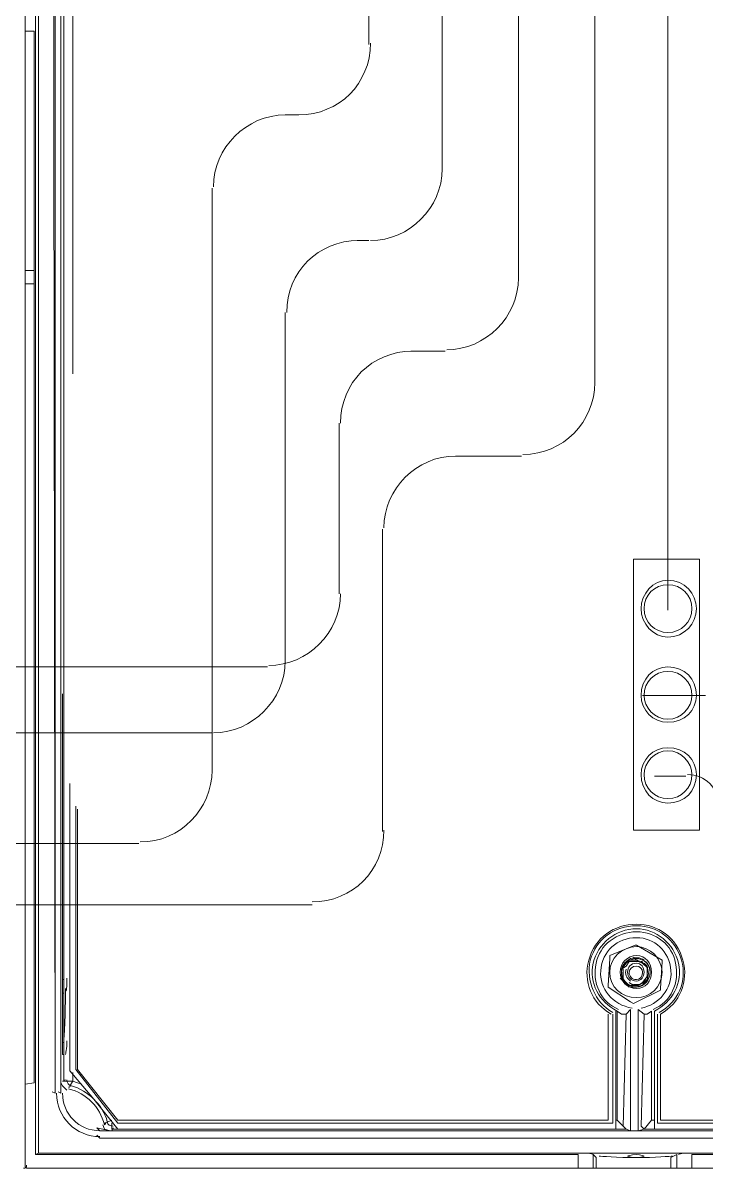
# Model space of a CAD drawing. Header units: metres. Extents: x 2999 to 3164, y 1641 to 1678.
# Drawn here: x 3007.988 to 3008.698, y 1650.142 to 1651.33 of the extents above; entities that cross this region are included whole.
import ezdxf

# ---------------------------------------------------------------- set-up
doc = ezdxf.new("R2010")
doc.units = ezdxf.units.M

msp = doc.modelspace()

# ---------------------------------------------------------------- linework, layer by layer
at = {"color": 7, "linetype": 'Continuous', "lineweight": 20, "true_color": 0x000007}
for points in [[(3007.9907, 1652.675), (3007.9907, 1650.1437), (3007.9907, 1650.1437)], [(3007.9907, 1652.675), (3007.9907, 1650.1437), (3007.9907, 1650.1437)], [(3008.031, 1650.6761), (3008.031, 1652.5927), (3008.0279, 1652.5974), (3008.0279, 1652.4592)], [(3008.031, 1652.5927), (3008.0403, 1652.5927), (3008.0403, 1650.9663)], [(3008.0046, 1652.5834), (3008.0046, 1650.1577), (3008.0046, 1650.1577)], [(3008.0015, 1652.5756), (3008.0015, 1650.1562), (3008.0015, 1650.1562)], [(3008.0217, 1652.4655), (3008.0186, 1652.4686), (3008.0217, 1650.2198)], [(3008.0279, 1650.2198), (3008.0279, 1652.4592), (3008.0217, 1652.4655), (3008.0217, 1650.2198)], [(3007.9907, 1651.3217), (3008, 1651.3217), (3008, 1651.0734), (3007.9907, 1651.0734)], [(3008, 1651.0594), (3008, 1651.0734), (3008, 1651.0734)], [(3007.9907, 1650.2291), (3008, 1650.2307), (3008, 1651.0594), (3007.9907, 1651.0594)], [(3008.031, 1650.2322), (3008.031, 1650.6761), (3008.031, 1650.6761)], [(3008.031, 1650.2601), (3008.0295, 1650.2601), (3008.0295, 1650.6342)], [(3008.031, 1650.6342), (3008.031, 1650.3377), (3008.031, 1650.3377)], [(3008.0372, 1650.541), (3008.0372, 1650.2431), (3008.0372, 1650.2431)], [(3008.0434, 1650.2446), (3008.0434, 1650.5178), (3008.0434, 1650.5178)], [(3008.045, 1650.2446), (3008.045, 1650.5147), (3008.045, 1650.5147)], [(3008.6363, 1650.3362), (3008.6378, 1650.3439), (3008.6363, 1650.3517), (3008.6301, 1650.3564), (3008.6239, 1650.3579), (3008.6177, 1650.3579), (3008.6146, 1650.3548), (3008.6099, 1650.3486), (3008.6099, 1650.3424), (3008.6115, 1650.3362), (3008.6161, 1650.3315), (3008.613, 1650.3346)], [(3008.6192, 1650.33), (3008.6161, 1650.3315), (3008.6115, 1650.3362), (3008.6099, 1650.3424), (3008.6099, 1650.3486), (3008.6146, 1650.3517), (3008.6177, 1650.3564), (3008.6223, 1650.3564), (3008.627, 1650.3564), (3008.6316, 1650.3548), (3008.6363, 1650.3502), (3008.6363, 1650.3439), (3008.6363, 1650.3408), (3008.6316, 1650.3346), (3008.627, 1650.3315), (3008.6223, 1650.3315), (3008.6177, 1650.3346)], [(3008.6254, 1650.3579), (3008.6223, 1650.361), (3008.6223, 1650.361)], [(3008.6239, 1650.3579), (3008.627, 1650.3579), (3008.627, 1650.3579)], [(3008.6301, 1650.3564), (3008.6316, 1650.3564), (3008.6316, 1650.3564)], [(3008.6115, 1650.3486), (3008.6115, 1650.3377), (3008.6177, 1650.3315), (3008.627, 1650.3315), (3008.6363, 1650.3362)], [(3008.6378, 1650.3439), (3008.6363, 1650.3377), (3008.6316, 1650.3315), (3008.6254, 1650.33), (3008.6192, 1650.33)], [(3008.6363, 1650.3517), (3008.6332, 1650.3548), (3008.6332, 1650.3548)], [(3008.031, 1650.3377), (3008.0295, 1650.3377), (3008.0295, 1650.3377)], [(3008.6115, 1650.3362), (3008.6083, 1650.3393), (3008.6083, 1650.3393)], [(3008.6363, 1650.3377), (3008.6363, 1650.3362), (3008.6363, 1650.3362)], [(3008.031, 1650.3238), (3008.0295, 1650.3238), (3008.0295, 1650.3238)], [(3008.6177, 1650.33), (3008.6161, 1650.3315), (3008.6161, 1650.3315)], [(3008.5959, 1650.302), (3008.5959, 1650.1919), (3008.5959, 1650.1919)], [(3008.6006, 1650.302), (3008.6006, 1650.1887), (3008.6006, 1650.1887)], [(3008.6037, 1650.2136), (3008.6037, 1650.3051), (3008.6037, 1650.3051)], [(3008.6192, 1650.3067), (3008.6146, 1650.302), (3008.6099, 1650.302), (3008.6052, 1650.3051)], [(3008.6146, 1650.1825), (3008.6052, 1650.1919), (3008.6052, 1650.3051)], [(3008.6146, 1650.1825), (3008.6115, 1650.1856), (3008.6146, 1650.302)], [(3008.6192, 1650.3067), (3008.6192, 1650.181), (3008.6192, 1650.181)], [(3008.627, 1650.3067), (3008.6332, 1650.302), (3008.6363, 1650.302), (3008.6409, 1650.3051)], [(3008.627, 1650.181), (3008.627, 1650.3067), (3008.627, 1650.3067)], [(3008.6332, 1650.1825), (3008.6301, 1650.1856), (3008.6332, 1650.302)], [(3008.6409, 1650.3051), (3008.6409, 1650.1919), (3008.6332, 1650.1825)], [(3008.644, 1650.3051), (3008.644, 1650.2136), (3008.644, 1650.2136)], [(3008.6471, 1650.302), (3008.6471, 1650.1887), (3008.6471, 1650.1887)], [(3008.6503, 1650.302), (3008.6503, 1650.1919), (3008.6503, 1650.1919)], [(3008.031, 1650.2726), (3008.0295, 1650.2726), (3008.0295, 1650.2726)], [(3008.031, 1650.2601), (3008.0295, 1650.2601), (3008.0295, 1650.2601)], [(3008.0372, 1650.2431), (3008.0621, 1650.2136), (3008.0621, 1650.2136)], [(3008.0403, 1650.2415), (3008.0403, 1650.2322), (3008.0403, 1650.2322)], [(3008.0869, 1650.1887), (3008.0434, 1650.2446), (3008.0434, 1650.2446)], [(3008.0869, 1650.1919), (3008.045, 1650.2446), (3008.045, 1650.2446)], [(3008.0279, 1650.2307), (3008.0279, 1650.2198), (3008.0279, 1650.2198)], [(3008.0341, 1650.2229), (3008.0295, 1650.2275), (3008.0279, 1650.2307)], [(3008.0372, 1650.2275), (3008.0403, 1650.2322), (3008.031, 1650.2322)], [(3008.0403, 1650.2322), (3008.045, 1650.2307), (3008.0496, 1650.2291)], [(3008.0217, 1650.2198), (3008.0186, 1650.2213), (3008.0186, 1650.2213)], [(3008.0279, 1650.2198), (3008.0248, 1650.2213), (3008.0248, 1650.2213)], [(3008.0869, 1650.1825), (3008.0621, 1650.2136), (3008.0621, 1650.2136)], [(3008.6037, 1650.2136), (3008.6037, 1650.1825), (3008.0869, 1650.1825)], [(3008.644, 1650.1825), (3008.644, 1650.2136), (3008.644, 1650.2136)], [(3008.644, 1650.1825), (3009.1608, 1650.1825), (3009.1841, 1650.2136)], [(3008.0807, 1650.1919), (3008.0729, 1650.1887), (3008.0729, 1650.1887)], [(3008.0869, 1650.1919), (3008.5959, 1650.1919), (3008.5959, 1650.1919)], [(3008.6037, 1650.1919), (3008.6052, 1650.1919), (3008.6052, 1650.1919)], [(3008.6409, 1650.1919), (3008.644, 1650.1919), (3008.644, 1650.1919)], [(3008.6503, 1650.1919), (3009.1577, 1650.1919), (3009.1577, 1650.1919)], [(3008.0683, 1650.181), (3008.0652, 1650.1841), (3008.0791, 1650.181)], [(3009.1795, 1650.181), (3008.0683, 1650.181), (3008.0683, 1650.181)], [(3008.0791, 1650.181), (3008.0729, 1650.1825), (3008.0714, 1650.1872)], [(3008.0807, 1650.1887), (3008.0807, 1650.1825), (3008.0807, 1650.1825)], [(3008.0869, 1650.1825), (3008.0807, 1650.1825), (3008.0807, 1650.1825)], [(3008.0869, 1650.1887), (3008.6006, 1650.1887), (3008.6006, 1650.1887)], [(3008.6146, 1650.1825), (3008.6037, 1650.1825), (3008.6037, 1650.1825)], [(3008.6146, 1650.1825), (3008.6192, 1650.181), (3008.6192, 1650.181)], [(3008.6332, 1650.1825), (3008.627, 1650.181), (3008.6192, 1650.181)], [(3008.644, 1650.1825), (3008.6332, 1650.1825), (3008.6332, 1650.1825)], [(3008.6471, 1650.1887), (3009.1577, 1650.1887), (3009.1577, 1650.1887)], [(3008.0683, 1650.1732), (3008.0652, 1650.1763), (3008.0652, 1650.1763)], [(3008.0683, 1650.1732), (3009.1795, 1650.1732), (3009.1764, 1650.1763)], [(3009.1795, 1650.1732), (3008.0683, 1650.1732), (3008.0683, 1650.1732)], [(3008.5649, 1650.1562), (3008.0015, 1650.1562), (3008.0046, 1650.1577)], [(3008.6828, 1650.1562), (3009.2431, 1650.1562), (3009.2431, 1650.1577), (3008.0046, 1650.1577)], [(3008.5649, 1650.1562), (3008.5649, 1650.1422), (3008.5804, 1650.1422)], [(3008.5804, 1650.1562), (3008.5835, 1650.1531), (3008.5835, 1650.1531)], [(3008.5804, 1650.1562), (3008.5804, 1650.1422), (3008.5835, 1650.1422)], [(3008.6611, 1650.1531), (3008.6673, 1650.1562), (3008.6673, 1650.1562)], [(3008.6673, 1650.1562), (3008.6673, 1650.1422), (3008.6611, 1650.1422)], [(3008.6828, 1650.1562), (3008.6828, 1650.1422), (3008.6673, 1650.1422)], [(3008.5649, 1650.1422), (3007.9922, 1650.1422), (3007.9922, 1650.1422)], [(3008.5835, 1650.1531), (3008.5835, 1650.1422), (3008.6611, 1650.1422)], [(3008.6611, 1650.1531), (3008.6611, 1650.1422), (3008.6611, 1650.1422)], [(3009.2555, 1650.1422), (3008.6828, 1650.1422), (3008.6828, 1650.1422)]]:
    msp.add_lwpolyline(points, dxfattribs=at)
at = {"color": 1, "linetype": 'Continuous', "lineweight": 20, "true_color": 0x000001}
for points in [[(3008.3476, 1651.3077), (3008.3476, 1651.4086), (3008.3476, 1651.4086)], [(3008.4237, 1651.1789), (3008.4237, 1651.4086), (3008.4237, 1651.4086)], [(3008.5028, 1651.0656), (3008.5028, 1651.4086), (3008.5028, 1651.4086)], [(3008.2607, 1651.2348), (3008.2747, 1651.2348), (3008.2747, 1651.2348)], [(3008.1847, 1650.555), (3008.1847, 1651.1587), (3008.1847, 1651.1587)], [(3008.3352, 1651.1044), (3008.3476, 1651.1044), (3008.3476, 1651.1044)], [(3008.1847, 1650.555), (3008.1847, 1651.0501), (3008.1847, 1651.0501)], [(3008.2607, 1650.6683), (3008.2607, 1651.0299), (3008.2607, 1651.0299)], [(3008.3911, 1650.9896), (3008.4268, 1650.9896), (3008.4268, 1650.9896)], [(3008.3166, 1650.7381), (3008.3166, 1650.9151), (3008.3166, 1650.9151)], [(3008.2607, 1650.6683), (3008.2607, 1650.8514), (3008.2607, 1650.8514)], [(3008.3166, 1650.7381), (3008.3166, 1650.8328), (3008.3166, 1650.8328)], [(3007.6803, 1650.6621), (3008.2421, 1650.6621), (3008.2421, 1650.6621)], [(3007.5096, 1650.5938), (3008.1847, 1650.5938), (3008.1847, 1650.5938)], [(3007.1837, 1650.479), (3008.1086, 1650.479), (3008.1086, 1650.479)]]:
    msp.add_lwpolyline(points, dxfattribs=at)
at = {"color": 5, "linetype": 'Continuous', "lineweight": 20, "true_color": 0x000005}
for points in [[(3008.582, 1650.9554), (3008.582, 1651.4086), (3008.582, 1651.4086)], [(3008.658, 1651.4086), (3008.658, 1650.7211), (3008.658, 1650.7211)], [(3008.4376, 1650.8809), (3008.5059, 1650.8809), (3008.5059, 1650.8809)], [(3008.3616, 1650.4914), (3008.3616, 1650.8049), (3008.3616, 1650.8049)], [(3008.6968, 1650.6326), (3008.6316, 1650.6326), (3008.6316, 1650.6326)], [(3008.644, 1650.5488), (3008.6766, 1650.5488), (3008.6766, 1650.5488)], [(3007.9689, 1650.4153), (3008.2886, 1650.4153), (3008.2886, 1650.4153)]]:
    msp.add_lwpolyline(points, dxfattribs=at)
at = {"color": 7, "linetype": 'Continuous', "lineweight": 20, "true_color": 0x000007}
for points in [[(3008.6223, 1650.7738), (3008.6906, 1650.7738), (3008.6906, 1650.4929), (3008.6223, 1650.4929)], [(3008.6518, 1650.3564), (3008.6518, 1650.3579), (3008.6254, 1650.3734), (3008.6239, 1650.3734), (3008.5975, 1650.3626), (3008.5975, 1650.3595), (3008.5959, 1650.3315), (3008.5959, 1650.33), (3008.6192, 1650.3145), (3008.6223, 1650.3129), (3008.6503, 1650.3269), (3008.6503, 1650.3284)]]:
    msp.add_lwpolyline(points, close=True, dxfattribs=at)
at = {"color": 1, "linetype": 'Continuous', "lineweight": 20, "true_color": 0x000001}
for points in [[(3008.2747, 1651.2348), (3008.3166, 1651.2348), (3008.3492, 1651.2674), (3008.3492, 1651.3093)], [(3008.2607, 1651.2348), (3008.2204, 1651.2348), (3008.1862, 1651.2006), (3008.1862, 1651.1603)], [(3008.3492, 1651.1044), (3008.3895, 1651.1044), (3008.4237, 1651.1385), (3008.4237, 1651.1789)], [(3008.3368, 1651.1044), (3008.2949, 1651.1044), (3008.2623, 1651.0718), (3008.2623, 1651.0299)], [(3008.4283, 1650.9911), (3008.4687, 1650.9911), (3008.5028, 1651.0252), (3008.5028, 1651.0656)], [(3008.3926, 1650.9896), (3008.3507, 1650.9896), (3008.3181, 1650.957), (3008.3181, 1650.9151)], [(3008.2436, 1650.6636), (3008.284, 1650.6636), (3008.3181, 1650.6978), (3008.3181, 1650.7381)], [(3008.1862, 1650.5938), (3008.2266, 1650.5938), (3008.2607, 1650.6279), (3008.2607, 1650.6683)], [(3008.1102, 1650.4805), (3008.1521, 1650.4805), (3008.1847, 1650.5147), (3008.1847, 1650.555)]]:
    msp.add_open_spline(points, degree=3, dxfattribs=at)
at = {"color": 5, "linetype": 'Continuous', "lineweight": 20, "true_color": 0x000005}
for points in [[(3008.5075, 1650.8825), (3008.5494, 1650.8825), (3008.582, 1650.9166), (3008.582, 1650.957)], [(3008.4376, 1650.8809), (3008.3973, 1650.8809), (3008.3631, 1650.8468), (3008.3631, 1650.8064)], [(3008.7108, 1650.5178), (3008.7108, 1650.5364), (3008.6968, 1650.5504), (3008.6782, 1650.5504)], [(3008.2886, 1650.4184), (3008.3306, 1650.4184), (3008.3631, 1650.451), (3008.3631, 1650.4929)]]:
    msp.add_open_spline(points, degree=3, dxfattribs=at)
at = {"color": 7, "linetype": 'Continuous', "lineweight": 20, "true_color": 0x000007}
for points, knots in [([(3008.6875, 1650.7226), (3008.6875, 1650.7381), (3008.6751, 1650.7521), (3008.658, 1650.7521), (3008.658, 1650.7521), (3008.6425, 1650.7521), (3008.6301, 1650.7381), (3008.6301, 1650.7226), (3008.6301, 1650.7226), (3008.6301, 1650.7071), (3008.6425, 1650.6931), (3008.658, 1650.6931), (3008.658, 1650.6931), (3008.6751, 1650.6931), (3008.6875, 1650.7071), (3008.6875, 1650.7226)], [0, 0, 0, 0, 0.0625, 0.0625, 0.0625, 0.062501, 0.125, 0.125, 0.125, 0.125001, 0.1875, 0.1875, 0.1875, 0.187501, 1, 1, 1, 1]), ([(3008.6828, 1650.7226), (3008.6828, 1650.7366), (3008.672, 1650.7474), (3008.658, 1650.7474), (3008.658, 1650.7474), (3008.644, 1650.7474), (3008.6332, 1650.7366), (3008.6332, 1650.7226), (3008.6332, 1650.7226), (3008.6332, 1650.7087), (3008.644, 1650.6978), (3008.658, 1650.6978), (3008.658, 1650.6978), (3008.672, 1650.6978), (3008.6828, 1650.7087), (3008.6828, 1650.7226)], [0, 0, 0, 0, 0.0625, 0.0625, 0.0625, 0.062501, 0.125, 0.125, 0.125, 0.125001, 0.1875, 0.1875, 0.1875, 0.187501, 1, 1, 1, 1]), ([(3008.6875, 1650.6326), (3008.6875, 1650.6497), (3008.6751, 1650.6621), (3008.658, 1650.6621), (3008.658, 1650.6621), (3008.6425, 1650.6621), (3008.6301, 1650.6497), (3008.6301, 1650.6326), (3008.6301, 1650.6326), (3008.6301, 1650.6171), (3008.6425, 1650.6047), (3008.658, 1650.6047), (3008.658, 1650.6047), (3008.6751, 1650.6047), (3008.6875, 1650.6171), (3008.6875, 1650.6326)], [0, 0, 0, 0, 0.0625, 0.0625, 0.0625, 0.062501, 0.125, 0.125, 0.125, 0.125001, 0.1875, 0.1875, 0.1875, 0.187501, 1, 1, 1, 1]), ([(3008.6828, 1650.6326), (3008.6828, 1650.6466), (3008.672, 1650.6574), (3008.658, 1650.6574), (3008.658, 1650.6574), (3008.644, 1650.6574), (3008.6332, 1650.6466), (3008.6332, 1650.6326), (3008.6332, 1650.6326), (3008.6332, 1650.6202), (3008.644, 1650.6078), (3008.658, 1650.6078), (3008.658, 1650.6078), (3008.672, 1650.6078), (3008.6828, 1650.6202), (3008.6828, 1650.6326)], [0, 0, 0, 0, 0.0625, 0.0625, 0.0625, 0.062501, 0.125, 0.125, 0.125, 0.125001, 0.1875, 0.1875, 0.1875, 0.187501, 1, 1, 1, 1]), ([(3008.6875, 1650.5504), (3008.6875, 1650.5659), (3008.6751, 1650.5783), (3008.658, 1650.5783), (3008.658, 1650.5783), (3008.6425, 1650.5783), (3008.6301, 1650.5659), (3008.6301, 1650.5504), (3008.6301, 1650.5504), (3008.6301, 1650.5333), (3008.6425, 1650.5209), (3008.658, 1650.5209), (3008.658, 1650.5209), (3008.6751, 1650.5209), (3008.6875, 1650.5333), (3008.6875, 1650.5504)], [0, 0, 0, 0, 0.0625, 0.0625, 0.0625, 0.062501, 0.125, 0.125, 0.125, 0.125001, 0.1875, 0.1875, 0.1875, 0.187501, 1, 1, 1, 1]), ([(3008.6828, 1650.5504), (3008.6828, 1650.5628), (3008.672, 1650.5752), (3008.658, 1650.5752), (3008.658, 1650.5752), (3008.644, 1650.5752), (3008.6332, 1650.5628), (3008.6332, 1650.5504), (3008.6332, 1650.5504), (3008.6332, 1650.5364), (3008.644, 1650.5255), (3008.658, 1650.5255), (3008.658, 1650.5255), (3008.672, 1650.5255), (3008.6828, 1650.5364), (3008.6828, 1650.5504)], [0, 0, 0, 0, 0.0625, 0.0625, 0.0625, 0.062501, 0.125, 0.125, 0.125, 0.125001, 0.1875, 0.1875, 0.1875, 0.187501, 1, 1, 1, 1]), ([(3008.6503, 1650.302), (3008.6704, 1650.3129), (3008.6797, 1650.3362), (3008.6735, 1650.3579), (3008.6735, 1650.3579), (3008.6673, 1650.3812), (3008.6471, 1650.3952), (3008.6254, 1650.3952), (3008.6254, 1650.3952), (3008.6021, 1650.3952), (3008.582, 1650.3812), (3008.5758, 1650.3579), (3008.5758, 1650.3579), (3008.5696, 1650.3362), (3008.5789, 1650.3129), (3008.599, 1650.302)], [0, 0, 0, 0, 0.0625, 0.0625, 0.0625, 0.062501, 0.125, 0.125, 0.125, 0.125001, 0.1875, 0.1875, 0.1875, 0.187501, 1, 1, 1, 1]), ([(3008.6487, 1650.3036), (3008.6689, 1650.3145), (3008.6782, 1650.3362), (3008.672, 1650.3579), (3008.672, 1650.3579), (3008.6658, 1650.3796), (3008.6471, 1650.3936), (3008.6254, 1650.3936), (3008.6254, 1650.3936), (3008.6021, 1650.3936), (3008.5835, 1650.3796), (3008.5773, 1650.3579), (3008.5773, 1650.3579), (3008.5727, 1650.3362), (3008.582, 1650.3145), (3008.6006, 1650.3036)], [0, 0, 0, 0, 0.0625, 0.0625, 0.0625, 0.062501, 0.125, 0.125, 0.125, 0.125001, 0.1875, 0.1875, 0.1875, 0.187501, 1, 1, 1, 1]), ([(3008.644, 1650.3051), (3008.6627, 1650.3145), (3008.6735, 1650.3346), (3008.6689, 1650.3548), (3008.6689, 1650.3548), (3008.6642, 1650.375), (3008.6456, 1650.3905), (3008.6254, 1650.3905), (3008.6254, 1650.3905), (3008.6037, 1650.3905), (3008.5851, 1650.375), (3008.5804, 1650.3548), (3008.5804, 1650.3548), (3008.5758, 1650.3346), (3008.5866, 1650.3145), (3008.6052, 1650.3051)], [0, 0, 0, 0, 0.0625, 0.0625, 0.0625, 0.062501, 0.125, 0.125, 0.125, 0.125001, 0.1875, 0.1875, 0.1875, 0.187501, 1, 1, 1, 1]), ([(3008.6425, 1650.3067), (3008.6611, 1650.3145), (3008.6704, 1650.3346), (3008.6658, 1650.3548), (3008.6658, 1650.3548), (3008.6627, 1650.3734), (3008.6456, 1650.3874), (3008.6254, 1650.3874), (3008.6254, 1650.3874), (3008.6052, 1650.3874), (3008.5866, 1650.3734), (3008.5835, 1650.3548), (3008.5835, 1650.3548), (3008.5789, 1650.3346), (3008.5882, 1650.3145), (3008.6068, 1650.3067)], [0, 0, 0, 0, 0.0625, 0.0625, 0.0625, 0.062501, 0.125, 0.125, 0.125, 0.125001, 0.1875, 0.1875, 0.1875, 0.187501, 1, 1, 1, 1]), ([(3008.6301, 1650.3082), (3008.6487, 1650.3114), (3008.6627, 1650.3284), (3008.6611, 1650.347), (3008.6611, 1650.347), (3008.6596, 1650.3672), (3008.644, 1650.3812), (3008.6254, 1650.3812), (3008.6254, 1650.3812), (3008.6052, 1650.3812), (3008.5897, 1650.3672), (3008.5882, 1650.347), (3008.5882, 1650.347), (3008.5866, 1650.3284), (3008.6006, 1650.3114), (3008.6208, 1650.3082)], [0, 0, 0, 0, 0.0625, 0.0625, 0.0625, 0.062501, 0.125, 0.125, 0.125, 0.125001, 0.1875, 0.1875, 0.1875, 0.187501, 1, 1, 1, 1]), ([(3008.6518, 1650.3455), (3008.6518, 1650.3595), (3008.6394, 1650.3719), (3008.6254, 1650.3719), (3008.6254, 1650.3719), (3008.6099, 1650.3719), (3008.5975, 1650.3595), (3008.5975, 1650.3455), (3008.5975, 1650.3455), (3008.5975, 1650.33), (3008.6099, 1650.3191), (3008.6254, 1650.3191), (3008.6254, 1650.3191), (3008.6394, 1650.3191), (3008.6518, 1650.33), (3008.6518, 1650.3455)], [0, 0, 0, 0, 0.0625, 0.0625, 0.0625, 0.062501, 0.125, 0.125, 0.125, 0.125001, 0.1875, 0.1875, 0.1875, 0.187501, 1, 1, 1, 1]), ([(3008.6409, 1650.3455), (3008.6409, 1650.3548), (3008.6347, 1650.3626), (3008.6254, 1650.3626), (3008.6254, 1650.3626), (3008.6161, 1650.3626), (3008.6083, 1650.3548), (3008.6083, 1650.3455), (3008.6083, 1650.3455), (3008.6083, 1650.3362), (3008.6161, 1650.3284), (3008.6254, 1650.3284), (3008.6254, 1650.3284), (3008.6347, 1650.3284), (3008.6409, 1650.3362), (3008.6409, 1650.3455)], [0, 0, 0, 0, 0.0625, 0.0625, 0.0625, 0.062501, 0.125, 0.125, 0.125, 0.125001, 0.1875, 0.1875, 0.1875, 0.187501, 1, 1, 1, 1]), ([(3008.6332, 1650.3579), (3008.6285, 1650.361), (3008.6239, 1650.361), (3008.6192, 1650.3595), (3008.6192, 1650.3595), (3008.613, 1650.3564), (3008.6099, 1650.3517), (3008.6099, 1650.347), (3008.6099, 1650.347), (3008.6099, 1650.3408), (3008.6115, 1650.3362), (3008.6161, 1650.3331)], [0, 0, 0, 0, 0.083333, 0.083333, 0.083333, 0.083334, 0.166667, 0.166667, 0.166667, 0.166668, 1, 1, 1, 1]), ([(3008.6394, 1650.3455), (3008.6394, 1650.3533), (3008.6332, 1650.3595), (3008.6254, 1650.3595), (3008.6254, 1650.3595), (3008.6161, 1650.3595), (3008.6099, 1650.3533), (3008.6099, 1650.3455), (3008.6099, 1650.3455), (3008.6099, 1650.3377), (3008.6161, 1650.33), (3008.6254, 1650.33), (3008.6254, 1650.33), (3008.6332, 1650.33), (3008.6394, 1650.3377), (3008.6394, 1650.3455)], [0, 0, 0, 0, 0.0625, 0.0625, 0.0625, 0.062501, 0.125, 0.125, 0.125, 0.125001, 0.1875, 0.1875, 0.1875, 0.187501, 1, 1, 1, 1]), ([(3008.6161, 1650.3331), (3008.6223, 1650.3284), (3008.6316, 1650.33), (3008.6363, 1650.3362), (3008.6363, 1650.3362), (3008.6409, 1650.3424), (3008.6409, 1650.3517), (3008.6347, 1650.3564)], [0, 0, 0, 0, 0.125, 0.125, 0.125, 0.125001, 1, 1, 1, 1]), ([(3008.6332, 1650.3455), (3008.6332, 1650.3502), (3008.6301, 1650.3548), (3008.6254, 1650.3548), (3008.6254, 1650.3548), (3008.6192, 1650.3548), (3008.6161, 1650.3502), (3008.6161, 1650.3455), (3008.6161, 1650.3455), (3008.6161, 1650.3408), (3008.6192, 1650.3362), (3008.6254, 1650.3362), (3008.6254, 1650.3362), (3008.6301, 1650.3362), (3008.6332, 1650.3408), (3008.6332, 1650.3455)], [0, 0, 0, 0, 0.0625, 0.0625, 0.0625, 0.062501, 0.125, 0.125, 0.125, 0.125001, 0.1875, 0.1875, 0.1875, 0.187501, 1, 1, 1, 1]), ([(3008.6316, 1650.3455), (3008.6316, 1650.3486), (3008.6285, 1650.3517), (3008.6254, 1650.3517), (3008.6254, 1650.3517), (3008.6208, 1650.3517), (3008.6177, 1650.3486), (3008.6177, 1650.3455), (3008.6177, 1650.3455), (3008.6177, 1650.3408), (3008.6208, 1650.3377), (3008.6254, 1650.3377), (3008.6254, 1650.3377), (3008.6285, 1650.3377), (3008.6316, 1650.3408), (3008.6316, 1650.3455)], [0, 0, 0, 0, 0.0625, 0.0625, 0.0625, 0.062501, 0.125, 0.125, 0.125, 0.125001, 0.1875, 0.1875, 0.1875, 0.187501, 1, 1, 1, 1]), ([(3008.5866, 1650.1546), (3008.5882, 1650.1546), (3008.6052, 1650.1531), (3008.6254, 1650.1531), (3008.6254, 1650.1531), (3008.644, 1650.1531), (3008.6611, 1650.1546), (3008.6627, 1650.1546)], [0, 0, 0, 0, 0.125, 0.125, 0.125, 0.125001, 1, 1, 1, 1]), ([(3008.6332, 1650.1546), (3008.6332, 1650.1546), (3008.6301, 1650.1562), (3008.6254, 1650.1562), (3008.6254, 1650.1562), (3008.6192, 1650.1562), (3008.6161, 1650.1546), (3008.6161, 1650.1546), (3008.6161, 1650.1546), (3008.6161, 1650.1546), (3008.6192, 1650.1531), (3008.6254, 1650.1531), (3008.6254, 1650.1531), (3008.6301, 1650.1531), (3008.6332, 1650.1546), (3008.6332, 1650.1546)], [0, 0, 0, 0, 0.0625, 0.0625, 0.0625, 0.062501, 0.125, 0.125, 0.125, 0.125001, 0.1875, 0.1875, 0.1875, 0.187501, 1, 1, 1, 1])]:
    msp.add_open_spline(points, degree=3, knots=knots, dxfattribs=at)
for points in [[(3008.6146, 1650.3486), (3008.613, 1650.3439), (3008.6146, 1650.3393), (3008.6192, 1650.3362)], [(3008.6394, 1650.3455), (3008.6394, 1650.3486), (3008.6378, 1650.3517), (3008.6363, 1650.3548)], [(3008.0326, 1650.3253), (3008.0341, 1650.3269), (3008.0341, 1650.3331), (3008.0341, 1650.3393)], [(3008.6208, 1650.3331), (3008.627, 1650.3315), (3008.6316, 1650.3331), (3008.6347, 1650.3377)], [(3008.0326, 1650.3284), (3008.0326, 1650.3207), (3008.0326, 1650.3005), (3008.031, 1650.2757)], [(3008.0326, 1650.2601), (3008.0326, 1650.2601), (3008.0341, 1650.2663), (3008.0341, 1650.2741)], [(3008.0326, 1650.2338), (3008.031, 1650.2338), (3008.031, 1650.2322), (3008.0295, 1650.2322)], [(3008.0341, 1650.2338), (3008.0341, 1650.2307), (3008.0357, 1650.2275), (3008.0388, 1650.2275)], [(3008.0388, 1650.2275), (3008.0372, 1650.2275), (3008.0372, 1650.226), (3008.0357, 1650.226)], [(3008.076, 1650.1903), (3008.0714, 1650.2074), (3008.0559, 1650.2229), (3008.0388, 1650.2275)], [(3008.0233, 1650.2198), (3008.0233, 1650.195), (3008.0434, 1650.1748), (3008.0683, 1650.1748)], [(3008.0233, 1650.2198), (3008.0233, 1650.195), (3008.0434, 1650.1748), (3008.0683, 1650.1748)], [(3008.0295, 1650.2198), (3008.0295, 1650.1981), (3008.0465, 1650.181), (3008.0683, 1650.181)], [(3008.0295, 1650.2198), (3008.0295, 1650.1981), (3008.0465, 1650.181), (3008.0683, 1650.181)], [(3008.0729, 1650.1872), (3008.0683, 1650.2058), (3008.0543, 1650.2198), (3008.0357, 1650.2244)], [(3008.076, 1650.1903), (3008.076, 1650.1872), (3008.0791, 1650.1856), (3008.0822, 1650.1856)], [(3008.0729, 1650.1872), (3008.0729, 1650.1872), (3008.0745, 1650.1887), (3008.0745, 1650.1887)], [(3008.0807, 1650.181), (3008.0807, 1650.1825), (3008.0822, 1650.1825), (3008.0822, 1650.1841)], [(3008.5804, 1650.1562), (3008.5789, 1650.1577), (3008.5727, 1650.1577), (3008.5649, 1650.1577)], [(3008.6844, 1650.1577), (3008.6766, 1650.1577), (3008.6704, 1650.1577), (3008.6689, 1650.1562)], [(3007.9891, 1650.1422), (3007.9907, 1650.1422), (3007.9922, 1650.1422), (3007.9922, 1650.1453)], [(3007.9907, 1650.1453), (3007.9907, 1650.1422), (3007.9907, 1650.1422), (3007.9938, 1650.1422)]]:
    msp.add_open_spline(points, degree=3, dxfattribs=at)

doc.saveas('drawing.dxf')
